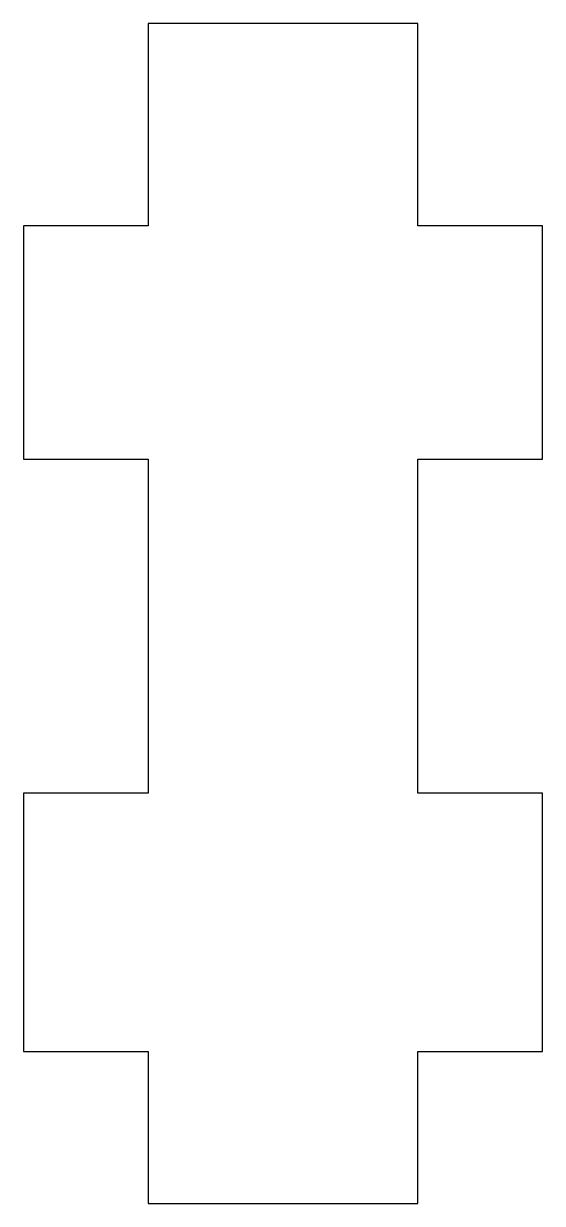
# Model space of a CAD drawing. Header units: millimetres. Extents: x -2.08 to 2.08, y -4.74 to 4.74.
import ezdxf

# ---------------------------------------------------------------- set-up
doc = ezdxf.new("R2010")
doc.units = ezdxf.units.MM
doc.layers.add('PERIMETER', color=5, linetype='CONTINUOUS')

msp = doc.modelspace()

# ---------------------------------------------------------------- linework, layer by layer
at = {"layer": 'PERIMETER'}
for p, q in [((1.083, 4.742), (-1.083, 4.742)), ((-1.083, 4.742), (-1.083, 3.1155)), ((1.083, 3.1155), (1.083, 4.742)), ((-2.083, 3.1155), (-2.083, 1.2411)), ((-1.083, 3.1155), (-2.083, 3.1155)), ((2.083, 3.1155), (1.083, 3.1155)), ((2.083, 1.2411), (2.083, 3.1155)), ((-2.083, 1.2411), (-1.083, 1.2411)), ((-1.083, 1.2411), (-1.083, -1.4456)), ((1.083, -1.4456), (1.083, 1.2411)), ((1.083, 1.2411), (2.083, 1.2411)), ((-1.083, -1.4456), (-2.083, -1.4456)), ((-2.083, -1.4456), (-2.083, -3.5206)), ((2.083, -1.4456), (1.083, -1.4456)), ((2.083, -3.5206), (2.083, -1.4456)), ((-2.083, -3.5206), (-1.083, -3.5206)), ((-1.083, -3.5206), (-1.083, -4.742)), ((1.083, -4.742), (1.083, -3.5206)), ((1.083, -3.5206), (2.083, -3.5206)), ((-1.083, -4.742), (1.083, -4.742))]:
    msp.add_line(p, q, dxfattribs=at)

doc.saveas('drawing.dxf')
